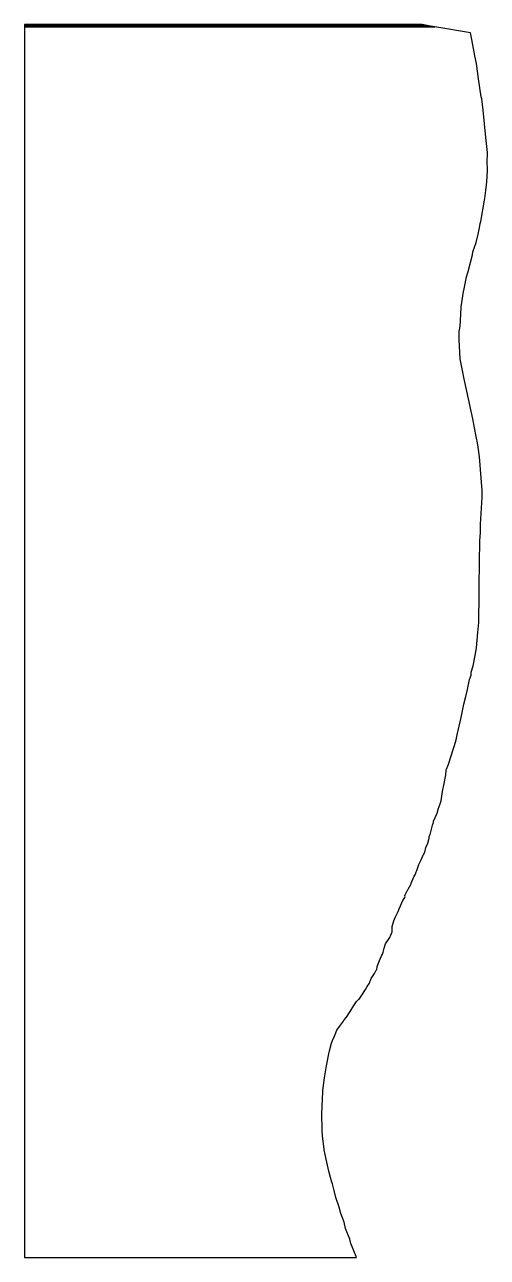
# Model space of a CAD drawing. Extents: x -56 to 13, y -92 to 91.
import ezdxf

# ---------------------------------------------------------------- set-up
doc = ezdxf.new("R2010")
doc.units = 0
doc.layers.add('4_12000', color=7, linetype='CONTINUOUS')

msp = doc.modelspace()

# ---------------------------------------------------------------- linework, layer by layer
at = {"layer": '4_12000', "color": 5}
for points in [[(-52.347, 91.302), (3.057, 91.302), (3.018, 91.30901), (-56.17, 91.30901), (-56.17, 91.302), (-52.347, 91.302)], [(-52.344, 91.302), (-56.17, 91.302), (-56.17, 91.29301), (3.109, 91.29301), (3.06, 91.302), (-52.344, 91.302)], [(-52.172, 91.269), (3.259, 91.269), (3.11, 91.29301), (-56.17, 91.29301), (-56.17, 91.269), (-52.172, 91.269)], [(-51.865, 91.14201), (4.019, 91.14201), (3.261, 91.26801), (-56.17, 91.26801), (-56.17, 91.14201), (-51.865, 91.14201)], [(4.56, 91.051), (4.025, 91.14101), (-56.17, 91.14101), (-56.17, 90.991), (4.921, 90.991), (4.56, 91.051)], [(-10.661, 90.991), (-56.17, 90.991), (-56.17, -92.11401), (-6.747, -92.11401), (-6.806, -91.98901), (-7.573, -90.053), (-7.641, -89.866), (-7.757, -89.422), (-8.379, -87.80601), (-8.613, -86.898), (-9.077, -85.57201), (-9.348, -84.64301), (-9.817, -83.19), (-10.093, -82.176), (-10.35, -81.19), (-10.444, -80.90301), (-10.6, -80.23801), (-10.853, -79.29501), (-11.277, -77.505), (-11.553, -76.11301), (-11.628, -75.591), (-11.828, -74.062), (-11.874, -73.258), (-11.899, -70.784), (-11.787, -67.438), (-11.776, -67.302), (-11.504, -65.387), (-11.207, -63.62), (-10.812, -61.565), (-10.779, -61.395), (-10.467, -60.247), (-10.34, -59.846), (-10.046, -59.194), (-9.908, -58.935), (-9.672, -58.326), (-9.149, -57.581), (-8.682, -56.972), (-8.578, -56.79), (-8.259, -56.382), (-7.676, -55.55), (-7.137, -54.62), (-6.964, -54.342), (-6.76, -54.046), (-6.436, -53.754), (-6.37, -53.677), (-5.948, -53.109), (-5.775, -52.795), (-5.631, -52.562), (-5.405, -52.248), (-5.142, -51.788), (-4.841, -51.311), (-4.735, -50.967), (-4.691, -50.906), (-4.545, -50.635), (-4.048, -49.88), (-3.956, -49.691), (-3.928, -49.572), (-3.799, -49.391), (-3.734, -49.267), (-3.685, -48.89), (-3.656, -48.863), (-3.652, -48.836), (-3.372, -48.088), (-3.332, -47.939), (-3.009, -47.255), (-2.876, -46.993), (-2.759, -46.691), (-2.626, -46.124), (-2.411, -45.47), (-1.772, -44.5), (-1.723, -44.381), (-1.699, -44.288), (-1.541, -43.905), (-1.455, -43.654), (-1.442, -43.589), (-1.432, -42.885), (-1.179, -42.059), (-0.983, -41.569), (-0.57, -40.636), (-0.407, -40.24), (0.155, -39.028), (0.431, -38.591), (0.498, -38.426), (0.468, -38.274), (0.915, -37.375), (0.964, -37.314), (1.333, -36.617), (1.372, -36.518), (1.386, -36.458), (1.847, -35.402), (2.026, -35.12), (2.154, -34.734), (2.243, -34.567), (2.541, -33.663), (2.89, -32.981), (3.157, -32.262), (3.205, -32.156), (3.418, -31.831), (3.558, -31.136), (3.861, -30.481), (4.048, -29.75), (4.08, -29.491), (4.206, -29.181), (4.552, -27.815), (4.702, -27.412), (4.705, -27.188), (5.249, -26.021), (5.475, -25.278), (5.508, -25.196), (5.734, -24.49), (5.849, -24.161), (6.063, -22.781), (6.281, -21.587), (6.527, -20.318), (6.582, -19.696), (6.618, -19.563), (6.628, -19.47), (6.877, -18.874), (6.945, -18.732), (7.705, -16.39), (7.827, -15.954), (8.095, -15.092), (8.291, -14.138), (8.368, -13.714), (8.835, -11.801), (9.239, -9.82), (9.515, -8.637), (9.784, -7.612), (10.084, -6.148), (10.304, -5.476), (10.347, -5.046), (10.599, -4.087), (10.925, -2.573), (10.962, -2.329), (11.039, -1.969), (11.12, -1.415), (11.336, 0.881), (11.441, 2.348), (11.537, 6.542), (11.534, 7.315), (11.495, 7.828), (11.576, 11.177), (11.638, 14.548), (11.722, 15.708), (11.728, 16.987), (11.944, 20.967), (11.968, 21.591), (11.959, 21.995), (11.558, 26.993), (11.36, 28.449), (11.244, 29.082), (11.108, 29.765), (11.021, 30.28), (10.548, 32.674), (9.669, 36.77), (9.249, 38.789), (9.062, 39.592), (8.704, 41.574), (8.518, 44.424), (8.559, 45.766), (8.579, 45.836), (8.662, 46.5), (8.736, 47.219), (8.812, 49.29), (9.121, 51.325), (9.342, 52.226), (9.633, 53.809), (9.892, 54.558), (10.498, 57.069), (10.591, 57.489), (11.091, 58.894), (11.35, 60.158), (11.56, 61.066), (11.681, 61.729), (11.75, 62.043), (12.326, 65.176), (12.35, 65.44601), (12.452, 66.228), (12.493, 66.61401), (12.679, 67.93201), (12.732, 69.595), (12.732, 69.886), (12.701, 70.82101), (12.735, 72.26801), (12.531, 74.534), (12.097, 78.589), (11.899, 80.284), (11.835, 80.593), (11.431, 83.23701), (11.108, 85.51501), (10.856, 86.69401), (10.423, 89.109), (10.389, 89.35201), (10.23, 90.106), (4.922, 90.991), (-10.661, 90.991)]]:
    msp.add_lwpolyline(points, dxfattribs=at)

doc.saveas('drawing.dxf')
